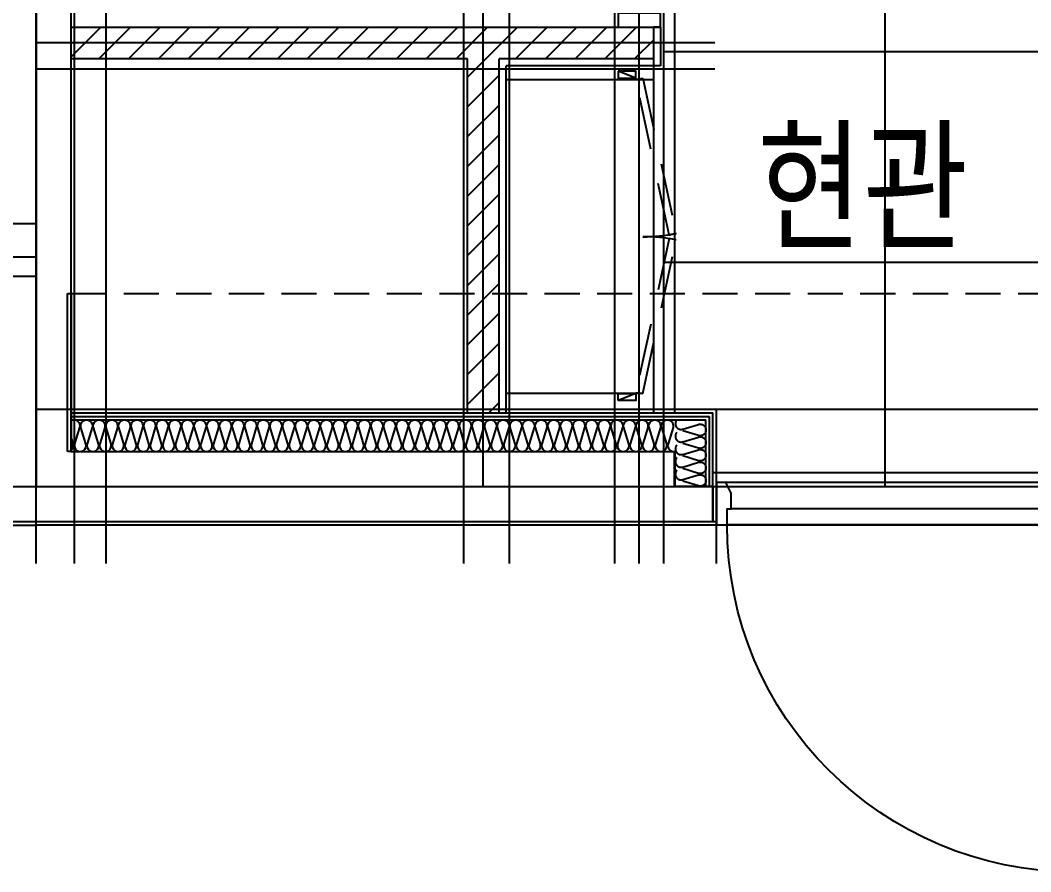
# Model space of a CAD drawing. Header units: millimetres. Extents: x 0 to 1390178, y 0 to 110113.
# Drawn here: x 720407 to 723288, y 39502 to 41931 of the extents above; entities that cross this region are included whole.
import ezdxf
from ezdxf.enums import TextEntityAlignment as Align
from ezdxf.xclip import XClip

# ---------------------------------------------------------------- set-up
doc = ezdxf.new("R2018")
doc.units = ezdxf.units.MM
doc.header["$LTSCALE"] = 100
doc.header["$XCLIPFRAME"] = 0
for name, pattern in [('X - 단위세대 확장형$0$CEN', [62, 60, -1, 0, -1]), ('X - 단위세대 확장형$0$HID', [1.5, 1, -0.5]), ('X - 단위세대 확장형$0$X-84$0$HD', [2.5, 1.5, -1]), ('X - 평면도$0$CEN', [62, 60, -1, 0, -1])]:
    doc.linetypes.add(name, pattern=pattern)
doc.layers.get('DEFPOINTS').update_dxf_attribs({"color": 145})
for name, color, linetype in [('AA-XXXX-TEXT', 3, 'Continuous'), ('SYM', 7, 'Continuous'), ('X - SHEET$0$AA-BORD-TEXT', 3, 'Continuous'), ('X - 단위세대 확장형$0$A-CEN', 1, 'X - 단위세대 확장형$0$CEN'), ('X - 단위세대 확장형$0$A-CON', 2, 'Continuous'), ('X - 단위세대 확장형$0$A-FIN', 8, 'Continuous'), ('X - 단위세대 확장형$0$A-GIP', 6, 'Continuous'), ('X - 단위세대 확장형$0$A-INS', 9, 'Continuous'), ('X - 단위세대 확장형$0$A-TILE', 253, 'Continuous'), ('X - 단위세대 확장형$0$A-WALB', 3, 'Continuous'), ('X - 단위세대 확장형$0$AA-WAXM-CONC', 2, 'Continuous'), ('X - 단위세대 확장형$0$AA-WAXM-DRYW', 7, 'Continuous'), ('X - 단위세대 확장형$0$AA-XXXX-CNTL', 1, 'X - 단위세대 확장형$0$CEN'), ('X - 단위세대 확장형$0$AA-XXXX-PATT', 8, 'Continuous'), ('X - 단위세대 확장형$0$X-84$0$AA-XXXX-FINL', 6, 'Continuous'), ('X - 단위세대 확장형$0$X-84$0$AA-XXXX-FUR', 8, 'Continuous'), ('X - 단위세대 확장형$0$결로방지단열재', 7, 'X - 단위세대 확장형$0$HID'), ('X - 평면도$0$AA-XXXX-CNTL', 1, 'X - 평면도$0$CEN')]:
    doc.layers.add(name, color=color, linetype=linetype)
doc.layers.add('X - 단위세대 확장형$0$A-door', color=4, linetype='Continuous', lineweight=25)
doc.layers.add('X - 단위세대 확장형$0$A-MC', color=171, linetype='Continuous', plot=False)
doc.styles.add('HAUD01', font='Dotum.ttf')
doc.styles.get("Standard").update_dxf_attribs({"font": 'Dotum.ttf'})
doc.styles.add('X - SHEET$0$HAUD01', font='Dotum.ttf')

# ---------------------------------------------------------------- blocks, each defined once
blk = doc.blocks.new('X - SHEET$0$HAUDsheetV')
at = {"layer": 'X - SHEET$0$AA-BORD-TEXT', "color": 3, "style": 'X - SHEET$0$HAUD01'}
for tag, p in [('PJCode', (786, 567.935)), ('작성자', (786.112, 194.824)), ('검토자', (786.112, 181.824)), ('최종검토자', (786.112, 168.824)), ('승인자', (786.112, 155.824)), ('일자', (786.832, 144.018)), ('개정번호', (812, 65.92))]:
    blk.add_attdef(tag, text='', height=3, dxfattribs=at).set_placement(p, align=Align.MIDDLE_CENTER)
at = {"layer": 'X - SHEET$0$AA-BORD-TEXT', "color": 3, "lineweight": 30, "flags": 104}
blk.add_attdef('PJTitle', text='', height=4, dxfattribs=at).set_placement((787.248, 536.622), align=Align.MIDDLE_CENTER)
blk = doc.blocks.new('X - SHEET')
ref = blk.add_blockref('X - SHEET$0$HAUDsheetV', (-100, 0), dxfattribs=dict(xscale=100, yscale=100, zscale=100))
lines = blk.add_mtext('중랑구 상봉동 116-49번지 일원 2030 청년주택 \\P신축공사', dxfattribs={"layer": 'X - SHEET$0$AA-BORD-TEXT', "color": 3, "insert": (78624.8, 53662.2), "char_height": 5056.517, "attachment_point": 1})
ref.add_attrib('PJTitle', '', (78624.8, 53662.2), dxfattribs={"flags": 104}).embed_mtext(lines)
blk = doc.blocks.new('X - 단위세대 확장형$0$X-84$0$C09014EF9')
at = {"layer": 'X - 단위세대 확장형$0$X-84$0$AA-XXXX-FUR', "color": 1, "linetype": 'ByBlock', "ltscale": 2}
blk.add_line((20, 50), (0, 0), dxfattribs=at)
blk.add_lwpolyline([(0, 0), (20, 0), (20, 50), (0, 50)], close=True, dxfattribs=at)
blk = doc.blocks.new('X - 단위세대 확장형$0$insul1')
blk.add_lwpolyline([(0, 0.25, 1.344031), (0.35, 0.25), (0.2, 0.75, -1.344031), (0.55, 0.75), (0.4, 0.25)], format="xyb")
blk = doc.blocks.new('X - 단위세대 확장형$0$20220221_84')
at = {"layer": 'X - 단위세대 확장형$0$AA-XXXX-PATT'}
h = blk.add_hatch(dxfattribs=at)
h.set_pattern_fill('_USER', color=256, scale=60, angle=-45, style=0, pattern_type=0)
h.set_pattern_definition([(315, (-64738.11, 1086886.98), (42.426407, 42.426407), [])])
h.paths.add_polyline_path([(-7375, 7085), (-7375, 8165), (-8055, 8165), (-8055, 8075), (-7465, 8075), (-7465, 7175), (-8055, 7175), (-8055, 7085)])
h.paths.add_polyline_path([(-6935, 9425), (-6935, 11085), (-7025, 11085), (-7025, 9955), (-8035, 9955), (-8035, 9865), (-7025, 9865), (-7025, 9425)])
at = {"layer": 'X - 단위세대 확장형$0$A-CEN'}
blk.add_line((-8245, 9910), (-6813.5, 9910), dxfattribs=at)
at = {"layer": 'X - 단위세대 확장형$0$A-FIN'}
for p, q in [((-8035, 9845), (-7045, 9845)), ((-7980, 9455), (-7980, 9845)), ((-7085, 9425), (-7085, 9845)), ((-7045, 9405), (-7045, 9845)), ((-7025, 9425), (-8035, 9425)), ((-6935, 9405), (-6935, 9425)), ((-6935, 9405), (-7045, 9405))]:
    blk.add_line(p, q, dxfattribs=at)
at = {"layer": 'X - 단위세대 확장형$0$A-GIP'}
for p, q in [((-8045, 11085), (-8045, 9265)), ((-8035, 11085), (-8035, 9255)), ((-8245, 9265), (-8045, 9265)), ((-8245, 9255), (-8035, 9255))]:
    blk.add_line(p, q, dxfattribs=at)
at = {"layer": 'X - 단위세대 확장형$0$A-INS'}
for p in [(-8055, 11085), (-8245, 9275)]:
    blk.add_line(p, (-8055, 9275), dxfattribs=at)
for points in [[(-8057, 11085, -0.669089), (-8076.4, 11061), (-8123.6, 11075, 1.337394), (-8123.6, 11043), (-8076.4, 11057, -1.337394), (-8076.4, 11025), (-8123.6, 11039, 1.337394), (-8123.6, 11007), (-8076.4, 11021, -1.337394), (-8076.4, 10989), (-8123.6, 11003, 1.337394), (-8123.6, 10971), (-8076.4, 10985, -1.337394), (-8076.4, 10953), (-8123.6, 10967, 1.337394), (-8123.6, 10935), (-8076.4, 10949, -1.337394), (-8076.4, 10917), (-8123.6, 10931, 1.337394), (-8123.6, 10899), (-8076.4, 10913, -1.337394), (-8076.4, 10881), (-8123.6, 10895, 1.337394), (-8123.6, 10863), (-8076.4, 10877, -1.337394), (-8076.4, 10845), (-8123.6, 10859, 1.337394), (-8123.6, 10827), (-8076.4, 10841, -1.337394), (-8076.4, 10809), (-8123.6, 10823, 1.337394), (-8123.6, 10791), (-8076.4, 10805, -1.337394), (-8076.4, 10773), (-8123.6, 10787, 1.337394), (-8123.6, 10755), (-8076.4, 10769, -1.337394), (-8076.4, 10737), (-8123.6, 10751, 1.337394), (-8123.6, 10719), (-8076.4, 10733, -1.337394), (-8076.4, 10701), (-8123.6, 10715, 1.337394), (-8123.6, 10683), (-8076.4, 10697, -1.337394), (-8076.4, 10665), (-8123.6, 10679, 1.337394), (-8123.6, 10647), (-8076.4, 10661, -1.337394), (-8076.4, 10629), (-8123.6, 10643, 1.337394), (-8123.6, 10611), (-8076.4, 10625, -1.337394), (-8076.4, 10593), (-8123.6, 10607, 1.337394), (-8123.6, 10575), (-8076.4, 10589, -1.337394), (-8076.4, 10557), (-8123.6, 10571, 1.337394), (-8123.6, 10539), (-8076.4, 10553, -1.337394), (-8076.4, 10521), (-8123.6, 10535, 1.337394), (-8123.6, 10503), (-8076.4, 10517, -1.337394), (-8076.4, 10485), (-8123.6, 10499, 1.337394), (-8123.6, 10467), (-8076.4, 10481, -1.337394), (-8076.4, 10449), (-8123.6, 10463, 1.337394), (-8123.6, 10431), (-8076.4, 10445, -1.337394), (-8076.4, 10413), (-8123.6, 10427, 1.337394), (-8123.6, 10395), (-8076.4, 10409, -1.337394), (-8076.4, 10377), (-8123.6, 10391, 1.337394), (-8123.6, 10359), (-8076.4, 10373, -1.337394), (-8076.4, 10341), (-8123.6, 10355, 1.337394), (-8123.6, 10323), (-8076.4, 10337, -1.337394), (-8076.4, 10305), (-8123.6, 10319, 1.337394), (-8123.6, 10287), (-8076.4, 10301, -1.337394), (-8076.4, 10269), (-8123.6, 10283, 1.337394), (-8123.6, 10251), (-8076.4, 10265, -1.337394), (-8076.4, 10233), (-8123.6, 10247, 1.337394), (-8123.6, 10215), (-8076.4, 10229, -1.337394), (-8076.4, 10197), (-8123.6, 10211, 1.337394), (-8123.6, 10179), (-8076.4, 10193, -1.337394), (-8076.4, 10161), (-8123.6, 10175, 1.337394), (-8123.6, 10143), (-8076.4, 10157, -1.337394), (-8076.4, 10125), (-8123.6, 10139, 1.337394), (-8123.6, 10107), (-8076.4, 10121, -1.337394), (-8076.4, 10089), (-8123.6, 10103, 1.337394), (-8123.6, 10071), (-8076.4, 10085, -1.337394), (-8076.4, 10053), (-8123.6, 10067, 1.337394), (-8123.6, 10035), (-8076.4, 10049, -1.337394), (-8076.4, 10017), (-8123.6, 10031, 1.337394), (-8123.6, 9999), (-8076.4, 10013, -1.337394), (-8076.4, 9981), (-8123.6, 9995, 1.337394), (-8123.6, 9963), (-8076.4, 9977, -1.337394), (-8076.4, 9945), (-8123.6, 9959, 1.337394), (-8123.6, 9927), (-8076.4, 9941, -1.337394), (-8076.4, 9909), (-8123.6, 9923, 1.337394), (-8123.6, 9891), (-8076.4, 9905, -1.337394), (-8076.4, 9873), (-8123.6, 9887, 1.337394), (-8123.6, 9855), (-8076.4, 9869, -1.337394), (-8076.4, 9837), (-8123.6, 9851, 1.337394), (-8123.6, 9819), (-8076.4, 9833, -1.337394), (-8076.4, 9801), (-8123.6, 9815, 1.337394), (-8123.6, 9783), (-8076.4, 9797, -1.337394), (-8076.4, 9765), (-8123.6, 9779, 1.337394), (-8123.6, 9747), (-8076.4, 9761, -1.337394), (-8076.4, 9729), (-8123.6, 9743, 1.337394), (-8123.6, 9711), (-8076.4, 9725, -1.337394), (-8076.4, 9693), (-8123.6, 9707, 1.337394), (-8123.6, 9675), (-8076.4, 9689, -1.337394), (-8076.4, 9657), (-8123.6, 9671, 1.337394), (-8123.6, 9639), (-8076.4, 9653, -1.337394), (-8076.4, 9621), (-8123.6, 9635, 1.337394), (-8123.6, 9603), (-8076.4, 9617, -1.337394), (-8076.4, 9585), (-8123.6, 9599, 1.337394), (-8123.6, 9567), (-8076.4, 9581, -1.337394), (-8076.4, 9549), (-8123.6, 9563, 1.337394), (-8123.6, 9531), (-8076.4, 9545, -1.337394), (-8076.4, 9513), (-8123.6, 9527, 1.337394), (-8123.6, 9495), (-8076.4, 9509, -1.337394), (-8076.4, 9477), (-8123.6, 9491, 1.337394), (-8123.6, 9459), (-8076.4, 9473, -1.337394), (-8076.4, 9441), (-8123.6, 9455, 1.337394), (-8123.6, 9423), (-8076.4, 9437, -1.337394), (-8076.4, 9405), (-8123.6, 9419, 1.337394), (-8123.6, 9387), (-8076.4, 9401, -1.337394), (-8076.4, 9369), (-8123.6, 9383, 0.565598), (-8144.7, 9363.7, 0.565598)], [(-8141.7, 11085, 0.312971), (-8123.6, 11079), (-8103.4, 11085)]]:
    blk.add_lwpolyline(points, format="xyb", dxfattribs=at)
at = {"layer": 'X - 단위세대 확장형$0$A-MC'}
for p, q in [((-8355, -201.8), (-8355, 11185)), ((-8025, 8195), (-8025, 11185)), ((-7055, 9249.4), (-7055, 11185)), ((-8465.1, 11075), (-6822.6, 11075)), ((-8465.1, 10985), (-4625, 10985)), ((-8465.1, 9965), (-6813.5, 9965)), ((-8465.1, 9835), (-6813.5, 9835)), ((-8465.1, 9535), (-4700, 9535)), ((-8465.1, 9395), (-4700, 9395)), ((-8465.1, 9245), (-8025, 9245))]:
    blk.add_line(p, q, dxfattribs=at)
at = {"layer": 'X - 단위세대 확장형$0$A-TILE'}
for p, q in [((-7604.7, 9395), (-7604.7, 8185)), ((-7004.7, 9395), (-7004.7, 8185)), ((-8035, 9363.9), (-6755, 9363.9)), ((-8204.7, 9255), (-8204.7, 8195)), ((-8245, 8763.9), (-6755, 8763.9))]:
    blk.add_line(p, q, dxfattribs=at)
at = {"layer": 'X - 단위세대 확장형$0$A-WALB'}
for p, q in [((-7025, 9955), (-7025, 11085)), ((-6935, 11085), (-6935, 9425)), ((-8035, 9955), (-7025, 9955)), ((-8035, 9955), (-8035, 9865)), ((-8035, 9865), (-7025, 9865)), ((-7025, 9425), (-7025, 9865)), ((-6935, 9425), (-7025, 9425))]:
    blk.add_line(p, q, dxfattribs=at)
at = {"layer": 'X - 단위세대 확장형$0$AA-WAXM-CONC'}
for p, q in [((-8345, 11185), (-8345, 9255)), ((-8145, 11085), (-8145, 9363.7)), ((-8145, 11085), (-205, 11085)), ((-8245, 9255), (-8245, 9363.7)), ((-8145, 9363.7), (-8245, 9363.7)), ((-8245, 9255), (-8345, 9255))]:
    blk.add_line(p, q, dxfattribs=at)
at = {"layer": 'X - 단위세대 확장형$0$AA-WAXM-DRYW'}
blk.add_lwpolyline([(-6895, 9525), (-6935, 9525), (-6935, 9405), (-6895, 9405)], close=True, dxfattribs=at)
at = {"layer": 'X - 단위세대 확장형$0$AA-XXXX-CNTL'}
for p, q in [((-8465.1, 11185), (217.5, 11185)), ((-8245, 11185), (-8245, -201.8)), ((-6980, 9249.4), (-6980, 11185)), ((-8465.1, 9465), (-4700, 9465))]:
    blk.add_line(p, q, dxfattribs=at)
at = {"layer": 'X - 단위세대 확장형$0$X-84$0$AA-XXXX-FUR', "linetype": 'X - 단위세대 확장형$0$X-84$0$HD', "elevation": 0}
for points in [[(-7976.5, 9474.7), (-7980, 9455), (-7541.4, 9360), (-7537.9, 9379.7)], [(-7083.5, 9474.7), (-7080, 9455), (-7523.6, 9360), (-7527.1, 9379.7)]]:
    blk.add_lwpolyline(points, close=True, dxfattribs=at)
at = {"layer": 'X - 단위세대 확장형$0$X-84$0$AA-XXXX-FUR', "linetype": 'X - 단위세대 확장형$0$X-84$0$HD'}
for centre, start, end in [((-7999.7, 9450.9), 348.7865, 0.5039), ((-7065.3, 9450.9), 179.4961, 191.2135)]:
    blk.add_arc(centre, 467.2, start, end, dxfattribs=at)
at = {"layer": 'X - 단위세대 확장형$0$A-INS'}
ref = blk.add_blockref('X - 단위세대 확장형$0$insul1', (-8050, 9363.7), dxfattribs=dict(at, xscale=90, yscale=90, zscale=90, rotation=180, row_count=1, column_count=5, row_spacing=1.893266172530428e-29, column_spacing=35.99999999999999))
XClip(ref).set_block_clipping_path([(0.0555555555, 0), (2.1666666667, 1)])
at = {"layer": 'X - 단위세대 확장형$0$X-84$0$AA-XXXX-FINL', "extrusion": (0, 0, -1), "rotation": 180}
blk.add_blockref('X - 단위세대 확장형$0$X-84$0$C09014EF9', (8000, 9525), dxfattribs=at)
at = {"layer": 'X - 단위세대 확장형$0$X-84$0$AA-XXXX-FINL', "extrusion": (0, 0, -1), "xscale": -1.000000000000016, "rotation": 180}
blk.add_blockref('X - 단위세대 확장형$0$X-84$0$C09014EF9', (7060, 9525), dxfattribs=at)
blk = doc.blocks.new('X - 단위세대 확장형$0$A$C11416124')
at = {"layer": 'X - 단위세대 확장형$0$A-CEN'}
blk.add_line((4794.8, 1863.8), (3489.4, 1863.8), dxfattribs=at)
at = {"layer": 'X - 단위세대 확장형$0$A-MC'}
for p, q in [((4794.8, 1958.8), (3489.4, 1958.8)), ((4794.8, 1808.8), (3489.4, 1808.8)), ((7109.4, 1098.8), (3489.4, 1098.8))]:
    blk.add_line(p, q, dxfattribs=at)
at = {"layer": 'X - 단위세대 확장형$0$AA-WAXM-CONC'}
blk.add_line((5269.4, 1108.8), (3489.4, 1108.8), dxfattribs=at)
at = {"layer": 'X - 단위세대 확장형$0$AA-XXXX-CNTL'}
for p, q in [((3489.4, 988.9), (3489.4, 9671.3)), ((7109.4, 1208.8), (3489.4, 1208.8))]:
    blk.add_line(p, q, dxfattribs=at)
blk = doc.blocks.new('X - 단위세대 확장형$0$D2-1050')
at = {"layer": 'DEFPOINTS'}
for p, q in [((-150, 109), (-150, 209)), ((1140, 109), (1140, 209)), ((-40, 109), (-150, 109)), ((-40, 9), (-40, 109)), ((-40, 109), (-30, 109)), ((1030, 109), (1020, 109)), ((1030, 9), (1030, 109)), ((1030, 109), (1140, 109)), ((-40, 9), (-30, 9)), ((1030, 9), (1020, 9))]:
    blk.add_line(p, q, dxfattribs=at)
at = {"layer": 'X - 단위세대 확장형$0$A-door', "color": 8}
for p, q in [((-3, 120), (993, 120)), ((12, 45), (978, 45)), ((0, 0), (990, 0))]:
    blk.add_line(p, q, dxfattribs=at)
at = {"layer": 'X - 단위세대 확장형$0$A-door'}
for points in [[(-30, 0), (0, 0), (0, 45), (12, 45), (12, 90), (-3, 120), (-30, 120)], [(1020, 0), (990, 0), (990, 45), (978, 45), (978, 90), (993, 120), (1020, 120)], [(45, 0), (45, -990), (0, -990), (0, 0)]]:
    blk.add_lwpolyline(points, close=True, dxfattribs=at)
at = {"layer": 'X - 단위세대 확장형$0$A-door', "color": 1}
blk.add_arc((0, 0), 990, 270, 0, dxfattribs=at)
blk = doc.blocks.new('X - 단위세대 확장형$0$20220222-결로')
at = {"layer": 'X - 단위세대 확장형$0$A-CON'}
for p, q in [((-2690, 17250), (-2690, 17700)), ((-2690, 17700), (-2680, 17700)), ((-2680, 17250), (-2690, 17250))]:
    blk.add_line(p, q, dxfattribs=at)
at = {"layer": 'X - 단위세대 확장형$0$A-CON', "color": 8}
blk.add_line((-2680, 17700), (-2680, 17250), dxfattribs=at)
at = {"layer": 'X - 단위세대 확장형$0$결로방지단열재'}
blk.add_line((-2680, 17700), (4060, 17700), dxfattribs=at)
blk = doc.blocks.new('X - 단위세대 확장형', base_point=(-475.4, -286.7))
at = {"layer": 'X - 단위세대 확장형$0$A-door', "xscale": -1}
blk.add_blockref('X - 단위세대 확장형$0$D2-1050', (70662, 56384.1), dxfattribs=at)
at = {"rotation": 90}
blk.add_blockref('X - 단위세대 확장형$0$20220221_84', (78887, 64738.1), dxfattribs=at)
at = {"xscale": -1}
blk.add_blockref('X - 단위세대 확장형$0$A$C11416124', (71191.4, 55284.3), dxfattribs=at)
blk.add_blockref('X - 단위세대 확장형$0$20220222-결로', (70482, 39343.1))
blk = doc.blocks.new('20220114_기준층 실명')
at = {"layer": 'AA-XXXX-TEXT', "style": 'HAUD01', "width": 0.8}
blk.add_text('현관', height=300, dxfattribs=at).set_placement((-12730.3, 24148), align=Align.MIDDLE_CENTER)
blk = doc.blocks.new('X - 평면도', base_point=(-475.4, -286.7))
at = {"layer": 'X - 평면도$0$AA-XXXX-CNTL'}
for p, q in [((1075702, 68689.6), (1075702, 56493.1)), ((1035286.2, 56493.1), (1096213.6, 56493.1))]:
    blk.add_line(p, q, dxfattribs=at)

msp = doc.modelspace()

# ---------------------------------------------------------------- block references
at = {"layer": 'SYM'}
ref = msp.add_blockref('X - 단위세대 확장형', (652274.7, -16179.1), dxfattribs=at)
XClip(ref).set_block_clipping_path([(27286.2339647645, 22495.2025850526), (88213.6007378809, 68689.6277392105)])

# ---------------------------------------------------------------- next in the draw order: block references
ref = msp.add_blockref('X - 평면도', (-355725.3, -16179.1))
XClip(ref).set_block_clipping_path([(1027249.9161542748, 15892.4151621381), (1111249.9161542747, 75292.4151621381)])

# ---------------------------------------------------------------- next in the draw order: block references
msp.add_blockref('X - SHEET', (588000, 0))
at = {"layer": 'AA-XXXX-TEXT'}
msp.add_blockref('20220114_기준층 실명', (735539.4, 17309.8), dxfattribs=at)

doc.saveas('drawing.dxf')
